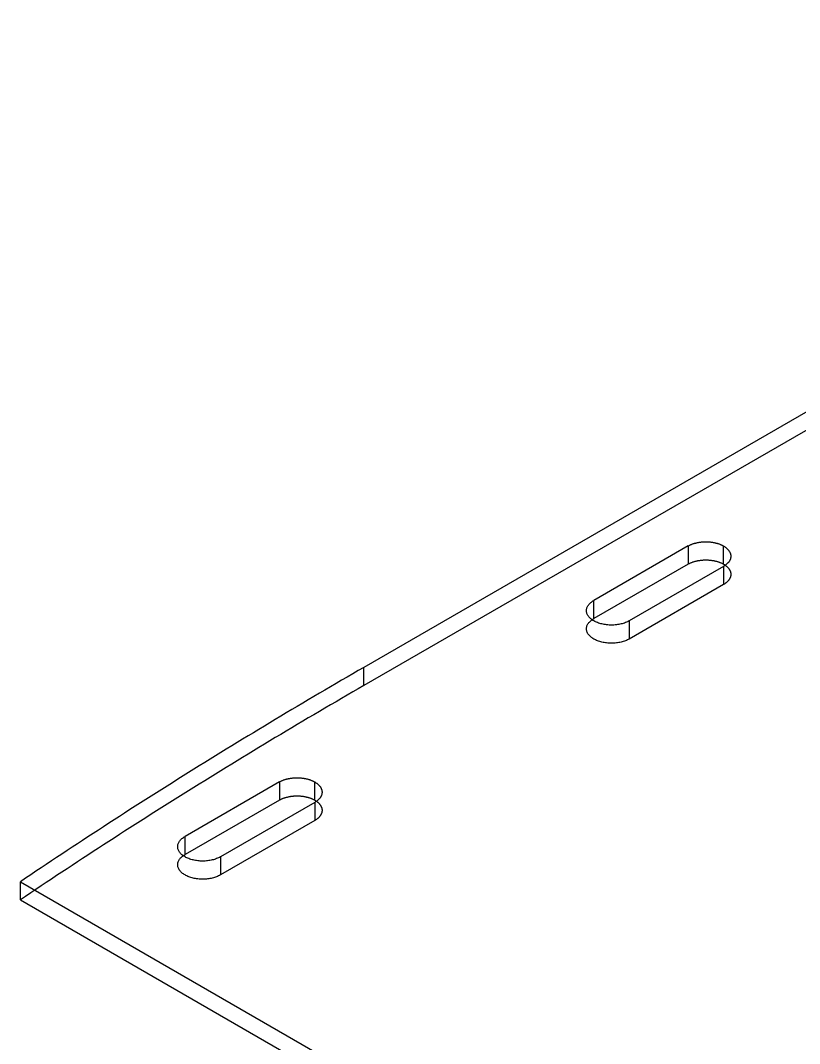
# Model space of a CAD drawing. Header units: inches. Extents: x 4 to 268, y 4 to 172.
# Drawn here: x 72.222 to 75.218, y 26.256 to 30.191 of the extents above; entities that cross this region are included whole.
import ezdxf

# ---------------------------------------------------------------- set-up
doc = ezdxf.new("R2010")
doc.units = ezdxf.units.IN
doc.header["$MEASUREMENT"] = 0

msp = doc.modelspace()

# ---------------------------------------------------------------- linework, layer by layer
at = {"layer": 'OUTLINE'}
for p, q in [((84.6686, 34.1264), (73.5428, 27.7028)), ((84.6686, 34.0566), (73.5428, 27.633)), ((74.8026, 28.1758), (74.8045, 28.1766)), ((74.8045, 28.1766), (74.8065, 28.1774)), ((74.8065, 28.1774), (74.8085, 28.1781)), ((74.8085, 28.1781), (74.8105, 28.1788)), ((74.8105, 28.1788), (74.8126, 28.1794)), ((74.8126, 28.1794), (74.8147, 28.18)), ((74.8147, 28.18), (74.8168, 28.1806)), ((74.8168, 28.1806), (74.819, 28.1812)), ((74.819, 28.1812), (74.8211, 28.1818)), ((74.8211, 28.1818), (74.8233, 28.1823)), ((74.8233, 28.1823), (74.8255, 28.1827)), ((74.8255, 28.1827), (74.8278, 28.1832)), ((74.8278, 28.1832), (74.83, 28.1836)), ((74.83, 28.1836), (74.8323, 28.184)), ((74.8323, 28.184), (74.8346, 28.1843)), ((74.8346, 28.1843), (74.8369, 28.1846)), ((74.8369, 28.1846), (74.8392, 28.1849)), ((74.8392, 28.1849), (74.8415, 28.1852)), ((74.8415, 28.1852), (74.8438, 28.1854)), ((74.8438, 28.1854), (74.8462, 28.1856)), ((74.8462, 28.1856), (74.8485, 28.1857)), ((74.8485, 28.1857), (74.8509, 28.1858)), ((74.8509, 28.1858), (74.8532, 28.1859)), ((74.8532, 28.1859), (74.8556, 28.186)), ((74.8556, 28.186), (74.858, 28.186)), ((74.858, 28.186), (74.8603, 28.186)), ((74.8603, 28.186), (74.8627, 28.1859)), ((74.8627, 28.1859), (74.865, 28.1858)), ((74.865, 28.1858), (74.8674, 28.1857)), ((74.8674, 28.1857), (74.8697, 28.1856)), ((74.8697, 28.1856), (74.8721, 28.1854)), ((74.8721, 28.1854), (74.8744, 28.1852)), ((74.8744, 28.1852), (74.8767, 28.1849)), ((74.8767, 28.1849), (74.879, 28.1846)), ((74.879, 28.1846), (74.8813, 28.1843)), ((74.8813, 28.1843), (74.8836, 28.184)), ((74.8836, 28.184), (74.8859, 28.1836)), ((74.8859, 28.1836), (74.8881, 28.1832)), ((74.8881, 28.1832), (74.8904, 28.1827)), ((74.8904, 28.1827), (74.8926, 28.1823)), ((74.8926, 28.1823), (74.8948, 28.1818)), ((74.8948, 28.1818), (74.8969, 28.1812)), ((74.8969, 28.1812), (74.8991, 28.1806)), ((74.8991, 28.1806), (74.9012, 28.18)), ((74.9012, 28.18), (74.9033, 28.1794)), ((74.9033, 28.1794), (74.9054, 28.1788)), ((74.9054, 28.1788), (74.9074, 28.1781)), ((74.9074, 28.1781), (74.9094, 28.1774)), ((74.9094, 28.1774), (74.9114, 28.1766)), ((74.9114, 28.1766), (74.9133, 28.1758)), ((74.7899, 28.1697), (74.4271, 27.9602)), ((74.7899, 28.1697), (74.7916, 28.1707)), ((74.7899, 28.1697), (74.7899, 28.0999)), ((74.7916, 28.1707), (74.7934, 28.1716)), ((74.7934, 28.1716), (74.7951, 28.1725)), ((74.7951, 28.1725), (74.7969, 28.1734)), ((74.7969, 28.1734), (74.7988, 28.1742)), ((74.7988, 28.1742), (74.8006, 28.175)), ((74.8006, 28.175), (74.8026, 28.1758)), ((74.9133, 28.1758), (74.9153, 28.175)), ((74.9153, 28.175), (74.9171, 28.1742)), ((74.9171, 28.1742), (74.919, 28.1734)), ((74.919, 28.1734), (74.9208, 28.1725)), ((74.9208, 28.1725), (74.9226, 28.1716)), ((74.9226, 28.1716), (74.9243, 28.1707)), ((74.9243, 28.1707), (74.926, 28.1697)), ((74.926, 28.1697), (74.9276, 28.1687)), ((74.926, 28.0999), (74.926, 28.1697)), ((74.9276, 28.1687), (74.9292, 28.1677)), ((74.9292, 28.1677), (74.9308, 28.1667)), ((74.9308, 28.1667), (74.9323, 28.1657)), ((74.9323, 28.1657), (74.9338, 28.1646)), ((74.9338, 28.1646), (74.9352, 28.1635)), ((74.9352, 28.1635), (74.9366, 28.1624)), ((74.9366, 28.1624), (74.9379, 28.1613)), ((74.9379, 28.1613), (74.9392, 28.1602)), ((74.9392, 28.1602), (74.9405, 28.159)), ((74.9405, 28.159), (74.9417, 28.1578)), ((74.9417, 28.1578), (74.9428, 28.1566)), ((74.9428, 28.1566), (74.9439, 28.1554)), ((74.9439, 28.1554), (74.9449, 28.1542)), ((74.9449, 28.1542), (74.9459, 28.1529)), ((74.9459, 28.1529), (74.9468, 28.1517)), ((74.9468, 28.1517), (74.9477, 28.1504)), ((74.9477, 28.1504), (74.9485, 28.1491)), ((74.9485, 28.1491), (74.9493, 28.1479)), ((74.9493, 28.1479), (74.95, 28.1466)), ((74.95, 28.1466), (74.9507, 28.1452)), ((74.9507, 28.1452), (74.9513, 28.1439)), ((74.9513, 28.1439), (74.9518, 28.1426)), ((74.9518, 28.1426), (74.9523, 28.1413)), ((74.9523, 28.1413), (74.9527, 28.1399)), ((74.9527, 28.1399), (74.9531, 28.1386)), ((74.9531, 28.1386), (74.9534, 28.1372)), ((74.9534, 28.1372), (74.9537, 28.1359)), ((74.7899, 28.0999), (74.4271, 27.8904)), ((74.7899, 28.0999), (74.7916, 28.1008)), ((74.7916, 28.1008), (74.7934, 28.1018)), ((74.7934, 28.1018), (74.7951, 28.1027)), ((74.7951, 28.1027), (74.7969, 28.1035)), ((74.7969, 28.1035), (74.7988, 28.1044)), ((74.7988, 28.1044), (74.8006, 28.1052)), ((74.8006, 28.1052), (74.8026, 28.106)), ((74.8026, 28.106), (74.8045, 28.1068)), ((74.8045, 28.1068), (74.8065, 28.1075)), ((74.8065, 28.1075), (74.8085, 28.1083)), ((74.8085, 28.1083), (74.8105, 28.1089)), ((74.8105, 28.1089), (74.8126, 28.1096)), ((74.8126, 28.1096), (74.8147, 28.1102)), ((74.8147, 28.1102), (74.8168, 28.1108)), ((74.8168, 28.1108), (74.819, 28.1114)), ((74.819, 28.1114), (74.8211, 28.1119)), ((74.8211, 28.1119), (74.8233, 28.1124)), ((74.8233, 28.1124), (74.8255, 28.1129)), ((74.8255, 28.1129), (74.8278, 28.1134)), ((74.8278, 28.1134), (74.83, 28.1138)), ((74.83, 28.1138), (74.8323, 28.1141)), ((74.8323, 28.1141), (74.8346, 28.1145)), ((74.8346, 28.1145), (74.8369, 28.1148)), ((74.8369, 28.1148), (74.8392, 28.1151)), ((74.8392, 28.1151), (74.8415, 28.1153)), ((74.8415, 28.1153), (74.8438, 28.1156)), ((74.8438, 28.1156), (74.8462, 28.1157)), ((74.8462, 28.1157), (74.8485, 28.1159)), ((74.8485, 28.1159), (74.8509, 28.116)), ((74.8509, 28.116), (74.8532, 28.1161)), ((74.8532, 28.1161), (74.8556, 28.1161)), ((74.8556, 28.1161), (74.858, 28.1162)), ((74.858, 28.1162), (74.8603, 28.1161)), ((74.8603, 28.1161), (74.8627, 28.1161)), ((74.8627, 28.1161), (74.865, 28.116)), ((74.865, 28.116), (74.8674, 28.1159)), ((74.8674, 28.1159), (74.8697, 28.1157)), ((74.8697, 28.1157), (74.8721, 28.1156)), ((74.8721, 28.1156), (74.8744, 28.1153)), ((74.8744, 28.1153), (74.8767, 28.1151)), ((74.8767, 28.1151), (74.879, 28.1148)), ((74.879, 28.1148), (74.8813, 28.1145)), ((74.8813, 28.1145), (74.8836, 28.1141)), ((74.8836, 28.1141), (74.8859, 28.1138)), ((74.8859, 28.1138), (74.8881, 28.1134)), ((74.8881, 28.1134), (74.8904, 28.1129)), ((74.8904, 28.1129), (74.8926, 28.1124)), ((74.8926, 28.1124), (74.8948, 28.1119)), ((74.8948, 28.1119), (74.8969, 28.1114)), ((74.8969, 28.1114), (74.8991, 28.1108)), ((74.8991, 28.1108), (74.9012, 28.1102)), ((74.9012, 28.1102), (74.9033, 28.1096)), ((74.9033, 28.1096), (74.9054, 28.1089)), ((74.9054, 28.1089), (74.9074, 28.1083)), ((74.9074, 28.1083), (74.9094, 28.1075)), ((74.9094, 28.1075), (74.9114, 28.1068)), ((74.9114, 28.1068), (74.9133, 28.106)), ((74.9133, 28.106), (74.9153, 28.1052)), ((74.9153, 28.1052), (74.9171, 28.1044)), ((74.9171, 28.1044), (74.919, 28.1035)), ((74.919, 28.1035), (74.9208, 28.1027)), ((74.9208, 28.1027), (74.9226, 28.1018)), ((74.9226, 28.1018), (74.9243, 28.1008)), ((74.9243, 28.1008), (74.926, 28.0999)), ((74.926, 28.0999), (74.9276, 28.0989)), ((74.9276, 28.0989), (74.9292, 28.0979)), ((74.9292, 28.0979), (74.9308, 28.0969)), ((74.9366, 28.0985), (74.9352, 28.0973)), ((74.9379, 28.0996), (74.9366, 28.0985)), ((74.9392, 28.1007), (74.9379, 28.0996)), ((74.9405, 28.1019), (74.9392, 28.1007)), ((74.9417, 28.1031), (74.9405, 28.1019)), ((74.9428, 28.1043), (74.9417, 28.1031)), ((74.9439, 28.1055), (74.9428, 28.1043)), ((74.9449, 28.1067), (74.9439, 28.1055)), ((74.9459, 28.1079), (74.9449, 28.1067)), ((74.9468, 28.1092), (74.9459, 28.1079)), ((74.9477, 28.1104), (74.9468, 28.1092)), ((74.9485, 28.1117), (74.9477, 28.1104)), ((74.9493, 28.113), (74.9485, 28.1117)), ((74.95, 28.1143), (74.9493, 28.113)), ((74.9507, 28.1156), (74.95, 28.1143)), ((74.9513, 28.1169), (74.9507, 28.1156)), ((74.9518, 28.1183), (74.9513, 28.1169)), ((74.9523, 28.1196), (74.9518, 28.1183)), ((74.9527, 28.1209), (74.9523, 28.1196)), ((74.9531, 28.1223), (74.9527, 28.1209)), ((74.9534, 28.1236), (74.9531, 28.1223)), ((74.9537, 28.125), (74.9534, 28.1236)), ((74.9537, 28.1359), (74.9539, 28.1345)), ((74.9539, 28.1263), (74.9537, 28.125)), ((74.9539, 28.1345), (74.954, 28.1332)), ((74.954, 28.1277), (74.9539, 28.1263)), ((74.954, 28.1332), (74.9541, 28.1318)), ((74.9541, 28.1291), (74.954, 28.1277)), ((74.9541, 28.1318), (74.9542, 28.1304)), ((74.9542, 28.1304), (74.9541, 28.1291)), ((74.926, 28.0912), (74.5632, 27.8817)), ((74.9276, 28.0921), (74.926, 28.0912)), ((74.926, 28.0912), (74.926, 28.0213)), ((74.9292, 28.0931), (74.9276, 28.0921)), ((74.9308, 28.0942), (74.9292, 28.0931)), ((74.9308, 28.0969), (74.9323, 28.0958)), ((74.9323, 28.0952), (74.9308, 28.0942)), ((74.9338, 28.0963), (74.9323, 28.0952)), ((74.9323, 28.0958), (74.9338, 28.0948)), ((74.9352, 28.0973), (74.9338, 28.0963)), ((74.9338, 28.0948), (74.9352, 28.0937)), ((74.9352, 28.0937), (74.9366, 28.0926)), ((74.9366, 28.0926), (74.9379, 28.0915)), ((74.9379, 28.0915), (74.9392, 28.0903)), ((74.9392, 28.0903), (74.9405, 28.0892)), ((74.9405, 28.0892), (74.9417, 28.088)), ((74.9417, 28.088), (74.9428, 28.0868)), ((74.9428, 28.0868), (74.9439, 28.0856)), ((74.9439, 28.0856), (74.9449, 28.0844)), ((74.9449, 28.0844), (74.9459, 28.0831)), ((74.9459, 28.0831), (74.9468, 28.0819)), ((74.9468, 28.0819), (74.9477, 28.0806)), ((74.9477, 28.0806), (74.9485, 28.0793)), ((74.9485, 28.0793), (74.9493, 28.078)), ((74.9493, 28.078), (74.95, 28.0767)), ((74.95, 28.0767), (74.9507, 28.0754)), ((74.9507, 28.0754), (74.9513, 28.0741)), ((74.9513, 28.0741), (74.9518, 28.0728)), ((74.9518, 28.0728), (74.9523, 28.0714)), ((74.9523, 28.0714), (74.9527, 28.0701)), ((74.9527, 28.0701), (74.9531, 28.0688)), ((74.9531, 28.0688), (74.9534, 28.0674)), ((74.9534, 28.0674), (74.9537, 28.0661)), ((74.9537, 28.0661), (74.9539, 28.0647)), ((74.9539, 28.0647), (74.954, 28.0633)), ((74.954, 28.0633), (74.9541, 28.062)), ((74.9541, 28.0593), (74.954, 28.0579)), ((74.9541, 28.062), (74.9542, 28.0606)), ((74.9542, 28.0606), (74.9541, 28.0593)), ((74.926, 28.0213), (74.5632, 27.8119)), ((74.9276, 28.0223), (74.926, 28.0213)), ((74.9292, 28.0233), (74.9276, 28.0223)), ((74.9308, 28.0243), (74.9292, 28.0233)), ((74.9323, 28.0254), (74.9308, 28.0243)), ((74.9338, 28.0264), (74.9323, 28.0254)), ((74.9352, 28.0275), (74.9338, 28.0264)), ((74.9366, 28.0286), (74.9352, 28.0275)), ((74.9379, 28.0298), (74.9366, 28.0286)), ((74.9392, 28.0309), (74.9379, 28.0298)), ((74.9405, 28.0321), (74.9392, 28.0309)), ((74.9417, 28.0332), (74.9405, 28.0321)), ((74.9428, 28.0344), (74.9417, 28.0332)), ((74.9439, 28.0356), (74.9428, 28.0344)), ((74.9449, 28.0369), (74.9439, 28.0356)), ((74.9459, 28.0381), (74.9449, 28.0369)), ((74.9468, 28.0394), (74.9459, 28.0381)), ((74.9477, 28.0406), (74.9468, 28.0394)), ((74.9485, 28.0419), (74.9477, 28.0406)), ((74.9493, 28.0432), (74.9485, 28.0419)), ((74.95, 28.0445), (74.9493, 28.0432)), ((74.9507, 28.0458), (74.95, 28.0445)), ((74.9513, 28.0471), (74.9507, 28.0458)), ((74.9518, 28.0484), (74.9513, 28.0471)), ((74.9523, 28.0498), (74.9518, 28.0484)), ((74.9527, 28.0511), (74.9523, 28.0498)), ((74.9531, 28.0525), (74.9527, 28.0511)), ((74.9534, 28.0538), (74.9531, 28.0525)), ((74.9537, 28.0552), (74.9534, 28.0538)), ((74.9539, 28.0565), (74.9537, 28.0552)), ((74.954, 28.0579), (74.9539, 28.0565)), ((74.4046, 27.9397), (74.4063, 27.9422)), ((74.4063, 27.9422), (74.4082, 27.9447)), ((74.4082, 27.9447), (74.4103, 27.9472)), ((74.4103, 27.9472), (74.4126, 27.9495)), ((74.4126, 27.9495), (74.4152, 27.9518)), ((74.4152, 27.9518), (74.4179, 27.9541)), ((74.4179, 27.9541), (74.4208, 27.9562)), ((74.4208, 27.9562), (74.4239, 27.9583)), ((74.4239, 27.9583), (74.4271, 27.9602)), ((74.4271, 27.8904), (74.4271, 27.9602)), ((74.399, 27.921), (74.3991, 27.9237)), ((74.3991, 27.9182), (74.399, 27.921)), ((74.3991, 27.9237), (74.3994, 27.9264)), ((74.3994, 27.9155), (74.3991, 27.9182)), ((74.3994, 27.9264), (74.4, 27.9291)), ((74.4, 27.9128), (74.3994, 27.9155)), ((74.4, 27.9291), (74.4008, 27.9318)), ((74.4008, 27.9101), (74.4, 27.9128)), ((74.4008, 27.9318), (74.4018, 27.9345)), ((74.4018, 27.9075), (74.4008, 27.9101)), ((74.4018, 27.9345), (74.4031, 27.9371)), ((74.4031, 27.9048), (74.4018, 27.9075)), ((74.4031, 27.9371), (74.4046, 27.9397)), ((74.4046, 27.9023), (74.4031, 27.9048)), ((74.4063, 27.8997), (74.4046, 27.9023)), ((74.4, 27.8593), (74.4008, 27.862)), ((74.4008, 27.862), (74.4018, 27.8646)), ((74.4018, 27.8646), (74.4031, 27.8673)), ((74.4031, 27.8673), (74.4046, 27.8699)), ((74.4046, 27.8699), (74.4063, 27.8724)), ((74.4082, 27.8972), (74.4063, 27.8997)), ((74.4063, 27.8724), (74.4082, 27.8749)), ((74.4103, 27.8948), (74.4082, 27.8972)), ((74.4082, 27.8749), (74.4103, 27.8773)), ((74.4126, 27.8924), (74.4103, 27.8948)), ((74.4103, 27.8773), (74.4126, 27.8797)), ((74.4152, 27.8901), (74.4126, 27.8924)), ((74.4126, 27.8797), (74.4152, 27.882)), ((74.4179, 27.8879), (74.4152, 27.8901)), ((74.4152, 27.882), (74.4179, 27.8842)), ((74.4208, 27.8857), (74.4179, 27.8879)), ((74.4179, 27.8842), (74.4208, 27.8864)), ((74.4208, 27.8864), (74.4239, 27.8884)), ((74.4239, 27.8837), (74.4208, 27.8857)), ((74.4239, 27.8884), (74.4271, 27.8904)), ((74.4271, 27.8817), (74.4239, 27.8837)), ((74.4306, 27.8798), (74.4271, 27.8817)), ((74.4341, 27.878), (74.4306, 27.8798)), ((74.4379, 27.8764), (74.4341, 27.878)), ((74.4417, 27.8748), (74.4379, 27.8764)), ((74.4457, 27.8733), (74.4417, 27.8748)), ((74.4498, 27.872), (74.4457, 27.8733)), ((74.454, 27.8708), (74.4498, 27.872)), ((74.4583, 27.8697), (74.454, 27.8708)), ((74.4627, 27.8687), (74.4583, 27.8697)), ((74.4672, 27.8678), (74.4627, 27.8687)), ((74.4718, 27.8671), (74.4672, 27.8678)), ((74.4764, 27.8665), (74.4718, 27.8671)), ((74.481, 27.866), (74.4764, 27.8665)), ((74.4857, 27.8657), (74.481, 27.866)), ((74.4904, 27.8655), (74.4857, 27.8657)), ((74.4952, 27.8654), (74.4904, 27.8655)), ((74.4999, 27.8655), (74.4952, 27.8654)), ((74.5046, 27.8657), (74.4999, 27.8655)), ((74.5093, 27.866), (74.5046, 27.8657)), ((74.5139, 27.8665), (74.5093, 27.866)), ((74.5185, 27.8671), (74.5139, 27.8665)), ((74.5231, 27.8678), (74.5185, 27.8671)), ((74.5276, 27.8687), (74.5231, 27.8678)), ((74.532, 27.8697), (74.5276, 27.8687)), ((74.5363, 27.8708), (74.532, 27.8697)), ((74.5405, 27.872), (74.5363, 27.8708)), ((74.5446, 27.8733), (74.5405, 27.872)), ((74.5486, 27.8748), (74.5446, 27.8733)), ((74.5525, 27.8764), (74.5486, 27.8748)), ((74.5562, 27.878), (74.5525, 27.8764)), ((74.5598, 27.8798), (74.5562, 27.878)), ((74.5632, 27.8817), (74.5598, 27.8798)), ((74.5632, 27.8817), (74.5632, 27.8119)), ((74.399, 27.8511), (74.3991, 27.8539)), ((74.3991, 27.8484), (74.399, 27.8511)), ((74.3991, 27.8539), (74.3994, 27.8566)), ((74.3994, 27.8457), (74.3991, 27.8484)), ((74.3994, 27.8566), (74.4, 27.8593)), ((74.4, 27.843), (74.3994, 27.8457)), ((74.4008, 27.8403), (74.4, 27.843)), ((74.4018, 27.8377), (74.4008, 27.8403)), ((74.4031, 27.835), (74.4018, 27.8377)), ((74.4046, 27.8324), (74.4031, 27.835)), ((74.4063, 27.8299), (74.4046, 27.8324)), ((74.4082, 27.8274), (74.4063, 27.8299)), ((74.4103, 27.825), (74.4082, 27.8274)), ((74.4126, 27.8226), (74.4103, 27.825)), ((74.4152, 27.8203), (74.4126, 27.8226)), ((74.4179, 27.8181), (74.4152, 27.8203)), ((74.4208, 27.8159), (74.4179, 27.8181)), ((74.4239, 27.8138), (74.4208, 27.8159)), ((74.4271, 27.8119), (74.4239, 27.8138)), ((74.4306, 27.81), (74.4271, 27.8119)), ((74.4341, 27.8082), (74.4306, 27.81)), ((74.4379, 27.8065), (74.4341, 27.8082)), ((74.4417, 27.805), (74.4379, 27.8065)), ((74.4457, 27.8035), (74.4417, 27.805)), ((74.4498, 27.8022), (74.4457, 27.8035)), ((74.454, 27.8009), (74.4498, 27.8022)), ((74.4583, 27.7998), (74.454, 27.8009)), ((74.4627, 27.7989), (74.4583, 27.7998)), ((74.4672, 27.798), (74.4627, 27.7989)), ((74.4718, 27.7973), (74.4672, 27.798)), ((74.4764, 27.7967), (74.4718, 27.7973)), ((74.481, 27.7962), (74.4764, 27.7967)), ((74.4857, 27.7959), (74.481, 27.7962)), ((74.4904, 27.7957), (74.4857, 27.7959)), ((74.4952, 27.7956), (74.4904, 27.7957)), ((74.4999, 27.7957), (74.4952, 27.7956)), ((74.5046, 27.7959), (74.4999, 27.7957)), ((74.5093, 27.7962), (74.5046, 27.7959)), ((74.5139, 27.7967), (74.5093, 27.7962)), ((74.5185, 27.7973), (74.5139, 27.7967)), ((74.5231, 27.798), (74.5185, 27.7973)), ((74.5276, 27.7989), (74.5231, 27.798)), ((74.532, 27.7998), (74.5276, 27.7989)), ((74.5363, 27.8009), (74.532, 27.7998)), ((74.5405, 27.8022), (74.5363, 27.8009)), ((74.5446, 27.8035), (74.5405, 27.8022)), ((74.5486, 27.805), (74.5446, 27.8035)), ((74.5525, 27.8065), (74.5486, 27.805)), ((74.5562, 27.8082), (74.5525, 27.8065)), ((74.5598, 27.81), (74.5562, 27.8082)), ((74.5632, 27.8119), (74.5598, 27.81)), ((73.4785, 27.6655), (73.4571, 27.653)), ((73.4999, 27.6779), (73.4785, 27.6655)), ((73.5213, 27.6904), (73.4999, 27.6779)), ((73.5428, 27.7028), (73.5213, 27.6904)), ((73.5428, 27.633), (73.5428, 27.7028)), ((73.4143, 27.628), (73.393, 27.6155)), ((73.4357, 27.6405), (73.4143, 27.628)), ((73.4571, 27.653), (73.4357, 27.6405)), ((73.5428, 27.633), (73.5213, 27.6205)), ((73.3504, 27.5905), (73.3292, 27.5779)), ((73.3717, 27.603), (73.3504, 27.5905)), ((73.393, 27.6155), (73.3717, 27.603)), ((73.4785, 27.5957), (73.4571, 27.5832)), ((73.4999, 27.6081), (73.4785, 27.5957)), ((73.5213, 27.6205), (73.4999, 27.6081)), ((73.2868, 27.5528), (73.2656, 27.5402)), ((73.308, 27.5654), (73.2868, 27.5528)), ((73.3292, 27.5779), (73.308, 27.5654)), ((73.4143, 27.5582), (73.393, 27.5457)), ((73.4357, 27.5707), (73.4143, 27.5582)), ((73.4571, 27.5832), (73.4357, 27.5707)), ((73.2234, 27.5149), (73.2023, 27.5023)), ((73.2445, 27.5276), (73.2234, 27.5149)), ((73.2656, 27.5402), (73.2445, 27.5276)), ((73.3292, 27.5081), (73.308, 27.4955)), ((73.3504, 27.5207), (73.3292, 27.5081)), ((73.3717, 27.5332), (73.3504, 27.5207)), ((73.393, 27.5457), (73.3717, 27.5332)), ((73.1602, 27.477), (73.1392, 27.4643)), ((73.1812, 27.4896), (73.1602, 27.477)), ((73.2023, 27.5023), (73.1812, 27.4896)), ((73.2656, 27.4704), (73.2445, 27.4578)), ((73.2868, 27.483), (73.2656, 27.4704)), ((73.308, 27.4955), (73.2868, 27.483)), ((73.0973, 27.4389), (73.0764, 27.4261)), ((73.1182, 27.4516), (73.0973, 27.4389)), ((73.1392, 27.4643), (73.1182, 27.4516)), ((73.2023, 27.4325), (73.1812, 27.4198)), ((73.2234, 27.4451), (73.2023, 27.4325)), ((73.2445, 27.4578), (73.2234, 27.4451)), ((73.0346, 27.4006), (73.0138, 27.3879)), ((73.0555, 27.4134), (73.0346, 27.4006)), ((73.0764, 27.4261), (73.0555, 27.4134)), ((73.1392, 27.3945), (73.1182, 27.3818)), ((73.1602, 27.4072), (73.1392, 27.3945)), ((73.1812, 27.4198), (73.1602, 27.4072)), ((72.9722, 27.3623), (72.9514, 27.3495)), ((72.9929, 27.3751), (72.9722, 27.3623)), ((73.0138, 27.3879), (72.9929, 27.3751)), ((73.0764, 27.3563), (73.0555, 27.3436)), ((73.0973, 27.3691), (73.0764, 27.3563)), ((73.1182, 27.3818), (73.0973, 27.3691)), ((72.8893, 27.3109), (72.8686, 27.298)), ((72.9099, 27.3238), (72.8893, 27.3109)), ((72.9307, 27.3366), (72.9099, 27.3238)), ((72.9514, 27.3495), (72.9307, 27.3366)), ((73.0138, 27.318), (72.9929, 27.3053)), ((73.0346, 27.3308), (73.0138, 27.318)), ((73.0555, 27.3436), (73.0346, 27.3308)), ((72.8274, 27.2723), (72.8068, 27.2593)), ((72.848, 27.2852), (72.8274, 27.2723)), ((72.8686, 27.298), (72.848, 27.2852)), ((72.9514, 27.2796), (72.9307, 27.2668)), ((72.9722, 27.2925), (72.9514, 27.2796)), ((72.9929, 27.3053), (72.9722, 27.2925)), ((73.2384, 27.2711), (73.2405, 27.2717)), ((73.2405, 27.2717), (73.2426, 27.2724)), ((73.2426, 27.2724), (73.2447, 27.273)), ((73.2447, 27.273), (73.2469, 27.2735)), ((73.2469, 27.2735), (73.249, 27.2741)), ((73.249, 27.2741), (73.2512, 27.2746)), ((73.2512, 27.2746), (73.2534, 27.275)), ((73.2534, 27.275), (73.2557, 27.2755)), ((73.2557, 27.2755), (73.2579, 27.2759)), ((73.2579, 27.2759), (73.2602, 27.2763)), ((73.2602, 27.2763), (73.2625, 27.2766)), ((73.2625, 27.2766), (73.2648, 27.2769)), ((73.2648, 27.2769), (73.2671, 27.2772)), ((73.2671, 27.2772), (73.2694, 27.2775)), ((73.2694, 27.2775), (73.2717, 27.2777)), ((73.2717, 27.2777), (73.2741, 27.2779)), ((73.2741, 27.2779), (73.2764, 27.278)), ((73.2764, 27.278), (73.2788, 27.2781)), ((73.2788, 27.2781), (73.2811, 27.2782)), ((73.2811, 27.2782), (73.2835, 27.2783)), ((73.2835, 27.2783), (73.2858, 27.2783)), ((73.2858, 27.2783), (73.2882, 27.2783)), ((73.2882, 27.2783), (73.2906, 27.2782)), ((73.2906, 27.2782), (73.2929, 27.2781)), ((73.2929, 27.2781), (73.2953, 27.278)), ((73.2953, 27.278), (73.2976, 27.2779)), ((73.2976, 27.2779), (73.3, 27.2777)), ((73.3, 27.2777), (73.3023, 27.2775)), ((73.3023, 27.2775), (73.3046, 27.2772)), ((73.3046, 27.2772), (73.3069, 27.2769)), ((73.3069, 27.2769), (73.3092, 27.2766)), ((73.3092, 27.2766), (73.3115, 27.2763)), ((73.3115, 27.2763), (73.3138, 27.2759)), ((73.3138, 27.2759), (73.316, 27.2755)), ((73.316, 27.2755), (73.3182, 27.275)), ((73.3182, 27.275), (73.3205, 27.2746)), ((73.3205, 27.2746), (73.3227, 27.2741)), ((73.3227, 27.2741), (73.3248, 27.2735)), ((73.3248, 27.2735), (73.327, 27.273)), ((73.327, 27.273), (73.3291, 27.2724)), ((73.3291, 27.2724), (73.3312, 27.2717)), ((73.3312, 27.2717), (73.3333, 27.2711)), ((72.7658, 27.2334), (72.7453, 27.2205)), ((72.7863, 27.2464), (72.7658, 27.2334)), ((72.8068, 27.2593), (72.7863, 27.2464)), ((73.2178, 27.262), (72.855, 27.0526)), ((72.8893, 27.2411), (72.8686, 27.2282)), ((72.9099, 27.254), (72.8893, 27.2411)), ((72.9307, 27.2668), (72.9099, 27.254)), ((73.2178, 27.262), (73.2195, 27.263)), ((73.2178, 27.262), (73.2178, 27.1922)), ((73.2195, 27.263), (73.2212, 27.2639)), ((73.2212, 27.2639), (73.223, 27.2648)), ((73.223, 27.2648), (73.2248, 27.2657)), ((73.2248, 27.2657), (73.2267, 27.2665)), ((73.2267, 27.2665), (73.2285, 27.2674)), ((73.2285, 27.2674), (73.2304, 27.2682)), ((73.2304, 27.2682), (73.2324, 27.2689)), ((73.2324, 27.2689), (73.2344, 27.2697)), ((73.2344, 27.2697), (73.2364, 27.2704)), ((73.2364, 27.2704), (73.2384, 27.2711)), ((73.3333, 27.2711), (73.3353, 27.2704)), ((73.3353, 27.2704), (73.3373, 27.2697)), ((73.3373, 27.2697), (73.3393, 27.2689)), ((73.3393, 27.2689), (73.3412, 27.2682)), ((73.3412, 27.2682), (73.3431, 27.2674)), ((73.3431, 27.2674), (73.345, 27.2665)), ((73.345, 27.2665), (73.3469, 27.2657)), ((73.3469, 27.2657), (73.3487, 27.2648)), ((73.3487, 27.2648), (73.3504, 27.2639)), ((73.3504, 27.2639), (73.3522, 27.263)), ((73.3522, 27.263), (73.3539, 27.262)), ((73.3539, 27.1922), (73.3539, 27.262)), ((73.3539, 27.262), (73.3555, 27.261)), ((73.3555, 27.261), (73.3571, 27.26)), ((73.3571, 27.26), (73.3587, 27.259)), ((73.3587, 27.259), (73.3602, 27.258)), ((73.3602, 27.258), (73.3617, 27.2569)), ((73.3617, 27.2569), (73.3631, 27.2558)), ((73.3631, 27.2558), (73.3645, 27.2547)), ((73.3645, 27.2547), (73.3658, 27.2536)), ((73.3658, 27.2536), (73.3671, 27.2525)), ((73.3671, 27.2525), (73.3684, 27.2513)), ((73.3684, 27.2513), (73.3695, 27.2501)), ((73.3695, 27.2501), (73.3707, 27.2489)), ((73.3707, 27.2489), (73.3718, 27.2477)), ((73.3718, 27.2477), (73.3728, 27.2465)), ((73.3728, 27.2465), (73.3738, 27.2453)), ((73.3738, 27.2453), (73.3747, 27.244)), ((73.3747, 27.244), (73.3756, 27.2427)), ((73.3756, 27.2427), (73.3764, 27.2415)), ((73.3764, 27.2415), (73.3772, 27.2402)), ((73.3772, 27.2402), (73.3779, 27.2389)), ((73.3779, 27.2389), (73.3786, 27.2376)), ((73.3786, 27.2376), (73.3792, 27.2362)), ((73.3792, 27.2362), (73.3797, 27.2349)), ((73.3797, 27.2349), (73.3802, 27.2336)), ((73.3802, 27.2336), (73.3806, 27.2322)), ((73.3806, 27.2322), (73.381, 27.2309)), ((72.7044, 27.1945), (72.684, 27.1815)), ((72.7248, 27.2075), (72.7044, 27.1945)), ((72.7453, 27.2205), (72.7248, 27.2075)), ((72.8274, 27.2024), (72.8068, 27.1895)), ((72.848, 27.2153), (72.8274, 27.2024)), ((72.8686, 27.2282), (72.848, 27.2153)), ((73.2178, 27.1922), (73.2195, 27.1932)), ((73.2195, 27.1932), (73.2212, 27.1941)), ((73.2212, 27.1941), (73.223, 27.195)), ((73.223, 27.195), (73.2248, 27.1959)), ((73.2248, 27.1959), (73.2267, 27.1967)), ((73.2267, 27.1967), (73.2285, 27.1975)), ((73.2285, 27.1975), (73.2304, 27.1983)), ((73.2304, 27.1983), (73.2324, 27.1991)), ((73.2324, 27.1991), (73.2344, 27.1999)), ((73.2344, 27.1999), (73.2364, 27.2006)), ((73.2364, 27.2006), (73.2384, 27.2013)), ((73.2384, 27.2013), (73.2405, 27.2019)), ((73.2405, 27.2019), (73.2426, 27.2025)), ((73.2426, 27.2025), (73.2447, 27.2031)), ((73.2447, 27.2031), (73.2469, 27.2037)), ((73.2469, 27.2037), (73.249, 27.2042)), ((73.249, 27.2042), (73.2512, 27.2047)), ((73.2512, 27.2047), (73.2534, 27.2052)), ((73.2534, 27.2052), (73.2557, 27.2057)), ((73.2557, 27.2057), (73.2579, 27.2061)), ((73.2579, 27.2061), (73.2602, 27.2065)), ((73.2602, 27.2065), (73.2625, 27.2068)), ((73.2625, 27.2068), (73.2648, 27.2071)), ((73.2648, 27.2071), (73.2671, 27.2074)), ((73.2671, 27.2074), (73.2694, 27.2077)), ((73.2694, 27.2077), (73.2717, 27.2079)), ((73.2717, 27.2079), (73.2741, 27.2081)), ((73.2741, 27.2081), (73.2764, 27.2082)), ((73.2764, 27.2082), (73.2788, 27.2083)), ((73.2788, 27.2083), (73.2811, 27.2084)), ((73.2811, 27.2084), (73.2835, 27.2085)), ((73.2835, 27.2085), (73.2858, 27.2085)), ((73.2858, 27.2085), (73.2882, 27.2085)), ((73.2882, 27.2085), (73.2906, 27.2084)), ((73.2906, 27.2084), (73.2929, 27.2083)), ((73.2929, 27.2083), (73.2953, 27.2082)), ((73.2953, 27.2082), (73.2976, 27.2081)), ((73.2976, 27.2081), (73.3, 27.2079)), ((73.3, 27.2079), (73.3023, 27.2077)), ((73.3023, 27.2077), (73.3046, 27.2074)), ((73.3046, 27.2074), (73.3069, 27.2071)), ((73.3069, 27.2071), (73.3092, 27.2068)), ((73.3092, 27.2068), (73.3115, 27.2065)), ((73.3115, 27.2065), (73.3138, 27.2061)), ((73.3138, 27.2061), (73.316, 27.2057)), ((73.316, 27.2057), (73.3182, 27.2052)), ((73.3182, 27.2052), (73.3205, 27.2047)), ((73.3205, 27.2047), (73.3227, 27.2042)), ((73.3227, 27.2042), (73.3248, 27.2037)), ((73.3248, 27.2037), (73.327, 27.2031)), ((73.327, 27.2031), (73.3291, 27.2025)), ((73.3291, 27.2025), (73.3312, 27.2019)), ((73.3312, 27.2019), (73.3333, 27.2013)), ((73.3333, 27.2013), (73.3353, 27.2006)), ((73.3353, 27.2006), (73.3373, 27.1999)), ((73.3373, 27.1999), (73.3393, 27.1991)), ((73.3393, 27.1991), (73.3412, 27.1983)), ((73.3412, 27.1983), (73.3431, 27.1975)), ((73.3431, 27.1975), (73.345, 27.1967)), ((73.345, 27.1967), (73.3469, 27.1959)), ((73.3469, 27.1959), (73.3487, 27.195)), ((73.3487, 27.195), (73.3504, 27.1941)), ((73.3504, 27.1941), (73.3522, 27.1932)), ((73.3522, 27.1932), (73.3539, 27.1922)), ((73.3671, 27.193), (73.3658, 27.1919)), ((73.3684, 27.1942), (73.3671, 27.193)), ((73.3695, 27.1954), (73.3684, 27.1942)), ((73.3707, 27.1966), (73.3695, 27.1954)), ((73.3718, 27.1978), (73.3707, 27.1966)), ((73.3728, 27.199), (73.3718, 27.1978)), ((73.3738, 27.2002), (73.3728, 27.199)), ((73.3747, 27.2015), (73.3738, 27.2002)), ((73.3756, 27.2028), (73.3747, 27.2015)), ((73.3764, 27.204), (73.3756, 27.2028)), ((73.3772, 27.2053), (73.3764, 27.204)), ((73.3779, 27.2066), (73.3772, 27.2053)), ((73.3786, 27.2079), (73.3779, 27.2066)), ((73.3792, 27.2093), (73.3786, 27.2079)), ((73.3797, 27.2106), (73.3792, 27.2093)), ((73.3802, 27.2119), (73.3797, 27.2106)), ((73.3806, 27.2133), (73.3802, 27.2119)), ((73.381, 27.2146), (73.3806, 27.2133)), ((73.381, 27.2309), (73.3813, 27.2295)), ((73.3813, 27.2159), (73.381, 27.2146)), ((73.3813, 27.2295), (73.3816, 27.2282)), ((73.3816, 27.2173), (73.3813, 27.2159)), ((73.3816, 27.2282), (73.3818, 27.2268)), ((73.3818, 27.2187), (73.3816, 27.2173)), ((73.3818, 27.2268), (73.3819, 27.2255)), ((73.3819, 27.22), (73.3818, 27.2187)), ((73.3819, 27.2255), (73.382, 27.2241)), ((73.382, 27.2214), (73.3819, 27.22)), ((73.382, 27.2241), (73.382, 27.2227)), ((73.382, 27.2227), (73.382, 27.2214)), ((72.6432, 27.1555), (72.6229, 27.1424)), ((72.6636, 27.1685), (72.6432, 27.1555)), ((72.684, 27.1815), (72.6636, 27.1685)), ((72.7658, 27.1636), (72.7453, 27.1507)), ((72.7863, 27.1766), (72.7658, 27.1636)), ((72.8068, 27.1895), (72.7863, 27.1766)), ((73.2178, 27.1922), (72.855, 26.9827)), ((73.3539, 27.1835), (72.9911, 26.974)), ((73.3539, 27.1922), (73.3555, 27.1912)), ((73.3555, 27.1844), (73.3539, 27.1835)), ((73.3539, 27.1835), (73.3539, 27.1136)), ((73.3555, 27.1912), (73.3571, 27.1902)), ((73.3571, 27.1854), (73.3555, 27.1844)), ((73.3571, 27.1902), (73.3587, 27.1892)), ((73.3587, 27.1865), (73.3571, 27.1854)), ((73.3587, 27.1892), (73.3602, 27.1882)), ((73.3602, 27.1875), (73.3587, 27.1865)), ((73.3617, 27.1886), (73.3602, 27.1875)), ((73.3602, 27.1882), (73.3617, 27.1871)), ((73.3631, 27.1897), (73.3617, 27.1886)), ((73.3617, 27.1871), (73.3631, 27.186)), ((73.3645, 27.1908), (73.3631, 27.1897)), ((73.3631, 27.186), (73.3645, 27.1849)), ((73.3658, 27.1919), (73.3645, 27.1908)), ((73.3645, 27.1849), (73.3658, 27.1838)), ((73.3658, 27.1838), (73.3671, 27.1826)), ((73.3671, 27.1826), (73.3684, 27.1815)), ((73.3684, 27.1815), (73.3695, 27.1803)), ((73.3695, 27.1803), (73.3707, 27.1791)), ((73.3707, 27.1791), (73.3718, 27.1779)), ((73.3718, 27.1779), (73.3728, 27.1767)), ((73.3728, 27.1767), (73.3738, 27.1754)), ((73.3738, 27.1754), (73.3747, 27.1742)), ((73.3747, 27.1742), (73.3756, 27.1729)), ((73.3756, 27.1729), (73.3764, 27.1716)), ((73.3764, 27.1716), (73.3772, 27.1703)), ((73.3772, 27.1703), (73.3779, 27.169)), ((73.3779, 27.169), (73.3786, 27.1677)), ((73.3786, 27.1677), (73.3792, 27.1664)), ((73.3792, 27.1664), (73.3797, 27.1651)), ((73.3797, 27.1651), (73.3802, 27.1638)), ((73.3802, 27.1638), (73.3806, 27.1624)), ((73.3806, 27.1624), (73.381, 27.1611)), ((73.381, 27.1611), (73.3813, 27.1597)), ((73.3813, 27.1597), (73.3816, 27.1584)), ((73.3816, 27.1584), (73.3818, 27.157)), ((73.3818, 27.157), (73.3819, 27.1556)), ((73.3819, 27.1556), (73.382, 27.1543)), ((73.382, 27.1543), (73.382, 27.1529)), ((72.5823, 27.1163), (72.5621, 27.1032)), ((72.6026, 27.1293), (72.5823, 27.1163)), ((72.6229, 27.1424), (72.6026, 27.1293)), ((72.7044, 27.1247), (72.684, 27.1117)), ((72.7248, 27.1377), (72.7044, 27.1247)), ((72.7453, 27.1507), (72.7248, 27.1377)), ((73.3555, 27.1146), (73.3539, 27.1136)), ((73.3571, 27.1156), (73.3555, 27.1146)), ((73.3587, 27.1166), (73.3571, 27.1156)), ((73.3602, 27.1177), (73.3587, 27.1166)), ((73.3617, 27.1188), (73.3602, 27.1177)), ((73.3631, 27.1198), (73.3617, 27.1188)), ((73.3645, 27.1209), (73.3631, 27.1198)), ((73.3658, 27.1221), (73.3645, 27.1209)), ((73.3671, 27.1232), (73.3658, 27.1221)), ((73.3684, 27.1244), (73.3671, 27.1232)), ((73.3695, 27.1255), (73.3684, 27.1244)), ((73.3707, 27.1267), (73.3695, 27.1255)), ((73.3718, 27.128), (73.3707, 27.1267)), ((73.3728, 27.1292), (73.3718, 27.128)), ((73.3738, 27.1304), (73.3728, 27.1292)), ((73.3747, 27.1317), (73.3738, 27.1304)), ((73.3756, 27.1329), (73.3747, 27.1317)), ((73.3764, 27.1342), (73.3756, 27.1329)), ((73.3772, 27.1355), (73.3764, 27.1342)), ((73.3779, 27.1368), (73.3772, 27.1355)), ((73.3786, 27.1381), (73.3779, 27.1368)), ((73.3792, 27.1394), (73.3786, 27.1381)), ((73.3797, 27.1408), (73.3792, 27.1394)), ((73.3802, 27.1421), (73.3797, 27.1408)), ((73.3806, 27.1434), (73.3802, 27.1421)), ((73.381, 27.1448), (73.3806, 27.1434)), ((73.3813, 27.1461), (73.381, 27.1448)), ((73.3816, 27.1475), (73.3813, 27.1461)), ((73.3818, 27.1488), (73.3816, 27.1475)), ((73.3819, 27.1502), (73.3818, 27.1488)), ((73.382, 27.1516), (73.3819, 27.1502)), ((73.382, 27.1529), (73.382, 27.1516)), ((72.5217, 27.077), (72.5015, 27.0638)), ((72.5419, 27.0901), (72.5217, 27.077)), ((72.5621, 27.1032), (72.5419, 27.0901)), ((72.6432, 27.0856), (72.6229, 27.0726)), ((72.6636, 27.0987), (72.6432, 27.0856)), ((72.684, 27.1117), (72.6636, 27.0987)), ((73.3539, 27.1136), (72.9911, 26.9042)), ((72.4613, 27.0375), (72.4412, 27.0243)), ((72.4814, 27.0507), (72.4613, 27.0375)), ((72.5015, 27.0638), (72.4814, 27.0507)), ((72.5823, 27.0464), (72.5621, 27.0334)), ((72.6026, 27.0595), (72.5823, 27.0464)), ((72.6229, 27.0726), (72.6026, 27.0595)), ((72.8342, 27.0345), (72.8361, 27.037)), ((72.8361, 27.037), (72.8382, 27.0395)), ((72.8382, 27.0395), (72.8405, 27.0418)), ((72.8405, 27.0418), (72.8431, 27.0441)), ((72.8431, 27.0441), (72.8458, 27.0464)), ((72.8458, 27.0464), (72.8487, 27.0485)), ((72.8487, 27.0485), (72.8518, 27.0506)), ((72.8518, 27.0506), (72.855, 27.0526)), ((72.855, 26.9827), (72.855, 27.0526)), ((72.4012, 26.9979), (72.3812, 26.9847)), ((72.4212, 27.0111), (72.4012, 26.9979)), ((72.4412, 27.0243), (72.4212, 27.0111)), ((72.5217, 27.0071), (72.5015, 26.994)), ((72.5419, 27.0202), (72.5217, 27.0071)), ((72.5621, 27.0334), (72.5419, 27.0202)), ((72.8268, 27.0133), (72.827, 27.016)), ((72.827, 27.0106), (72.8268, 27.0133)), ((72.827, 27.016), (72.8273, 27.0187)), ((72.8273, 27.0078), (72.827, 27.0106)), ((72.8273, 27.0187), (72.8279, 27.0214)), ((72.8279, 27.0051), (72.8273, 27.0078)), ((72.8279, 27.0214), (72.8287, 27.0241)), ((72.8287, 27.0024), (72.8279, 27.0051)), ((72.8287, 27.0241), (72.8297, 27.0268)), ((72.8297, 26.9998), (72.8287, 27.0024)), ((72.8297, 27.0268), (72.831, 27.0294)), ((72.831, 26.9972), (72.8297, 26.9998)), ((72.831, 27.0294), (72.8325, 27.032)), ((72.8325, 26.9946), (72.831, 26.9972)), ((72.8325, 27.032), (72.8342, 27.0345)), ((72.3413, 26.9582), (72.3213, 26.945)), ((72.3612, 26.9715), (72.3413, 26.9582)), ((72.3812, 26.9847), (72.3612, 26.9715)), ((72.4613, 26.9677), (72.4412, 26.9545)), ((72.4814, 26.9808), (72.4613, 26.9677)), ((72.5015, 26.994), (72.4814, 26.9808)), ((72.8287, 26.9543), (72.8297, 26.957)), ((72.8297, 26.957), (72.831, 26.9596)), ((72.831, 26.9596), (72.8325, 26.9622)), ((72.8342, 26.992), (72.8325, 26.9946)), ((72.8325, 26.9622), (72.8342, 26.9647)), ((72.8361, 26.9895), (72.8342, 26.992)), ((72.8342, 26.9647), (72.8361, 26.9672)), ((72.8382, 26.9871), (72.8361, 26.9895)), ((72.8361, 26.9672), (72.8382, 26.9696)), ((72.8405, 26.9847), (72.8382, 26.9871)), ((72.8382, 26.9696), (72.8405, 26.972)), ((72.8431, 26.9824), (72.8405, 26.9847)), ((72.8405, 26.972), (72.8431, 26.9743)), ((72.8458, 26.9802), (72.8431, 26.9824)), ((72.8431, 26.9743), (72.8458, 26.9765)), ((72.8487, 26.978), (72.8458, 26.9802)), ((72.8458, 26.9765), (72.8487, 26.9787)), ((72.8487, 26.9787), (72.8518, 26.9808)), ((72.8518, 26.976), (72.8487, 26.978)), ((72.8518, 26.9808), (72.855, 26.9827)), ((72.855, 26.974), (72.8518, 26.976)), ((72.8584, 26.9721), (72.855, 26.974)), ((72.862, 26.9703), (72.8584, 26.9721)), ((72.8657, 26.9687), (72.862, 26.9703)), ((72.8696, 26.9671), (72.8657, 26.9687)), ((72.8736, 26.9656), (72.8696, 26.9671)), ((72.8777, 26.9643), (72.8736, 26.9656)), ((72.8819, 26.9631), (72.8777, 26.9643)), ((72.8862, 26.962), (72.8819, 26.9631)), ((72.8906, 26.961), (72.8862, 26.962)), ((72.8951, 26.9601), (72.8906, 26.961)), ((72.8997, 26.9594), (72.8951, 26.9601)), ((72.9043, 26.9588), (72.8997, 26.9594)), ((72.9089, 26.9583), (72.9043, 26.9588)), ((72.9136, 26.958), (72.9089, 26.9583)), ((72.9183, 26.9578), (72.9136, 26.958)), ((72.923, 26.9577), (72.9183, 26.9578)), ((72.9278, 26.9578), (72.923, 26.9577)), ((72.9325, 26.958), (72.9278, 26.9578)), ((72.9372, 26.9583), (72.9325, 26.958)), ((72.9418, 26.9588), (72.9372, 26.9583)), ((72.9464, 26.9594), (72.9418, 26.9588)), ((72.951, 26.9601), (72.9464, 26.9594)), ((72.9555, 26.961), (72.951, 26.9601)), ((72.9599, 26.962), (72.9555, 26.961)), ((72.9642, 26.9631), (72.9599, 26.962)), ((72.9684, 26.9643), (72.9642, 26.9631)), ((72.9725, 26.9656), (72.9684, 26.9643)), ((72.9765, 26.9671), (72.9725, 26.9656)), ((72.9803, 26.9687), (72.9765, 26.9671)), ((72.9841, 26.9703), (72.9803, 26.9687)), ((72.9876, 26.9721), (72.9841, 26.9703)), ((72.9911, 26.974), (72.9876, 26.9721)), ((72.9911, 26.974), (72.9911, 26.9042)), ((72.2816, 26.9184), (72.2618, 26.9051)), ((72.3015, 26.9317), (72.2816, 26.9184)), ((72.3213, 26.945), (72.3015, 26.9317)), ((72.4012, 26.9281), (72.3812, 26.9149)), ((72.4212, 26.9413), (72.4012, 26.9281)), ((72.4412, 26.9545), (72.4212, 26.9413)), ((72.8268, 26.9435), (72.827, 26.9462)), ((72.827, 26.9407), (72.8268, 26.9435)), ((72.827, 26.9462), (72.8273, 26.9489)), ((72.8273, 26.938), (72.827, 26.9407)), ((72.8273, 26.9489), (72.8279, 26.9516)), ((72.8279, 26.9353), (72.8273, 26.938)), ((72.8279, 26.9516), (72.8287, 26.9543)), ((72.8287, 26.9326), (72.8279, 26.9353)), ((72.8297, 26.93), (72.8287, 26.9326)), ((72.831, 26.9273), (72.8297, 26.93)), ((72.8325, 26.9247), (72.831, 26.9273)), ((72.8342, 26.9222), (72.8325, 26.9247)), ((72.8361, 26.9197), (72.8342, 26.9222)), ((72.8382, 26.9173), (72.8361, 26.9197)), ((72.8405, 26.9149), (72.8382, 26.9173)), ((72.242, 26.8918), (72.2222, 26.8785)), ((72.2222, 26.8785), (88.0561, 17.7365)), ((72.2222, 26.8086), (72.2222, 26.8785)), ((72.2618, 26.9051), (72.242, 26.8918)), ((72.3413, 26.8884), (72.3213, 26.8752)), ((72.3612, 26.9017), (72.3413, 26.8884)), ((72.3812, 26.9149), (72.3612, 26.9017)), ((72.8431, 26.9126), (72.8405, 26.9149)), ((72.8458, 26.9104), (72.8431, 26.9126)), ((72.8487, 26.9082), (72.8458, 26.9104)), ((72.8518, 26.9062), (72.8487, 26.9082)), ((72.855, 26.9042), (72.8518, 26.9062)), ((72.8584, 26.9023), (72.855, 26.9042)), ((72.862, 26.9005), (72.8584, 26.9023)), ((72.8657, 26.8988), (72.862, 26.9005)), ((72.8696, 26.8973), (72.8657, 26.8988)), ((72.8736, 26.8958), (72.8696, 26.8973)), ((72.8777, 26.8945), (72.8736, 26.8958)), ((72.8819, 26.8932), (72.8777, 26.8945)), ((72.8862, 26.8921), (72.8819, 26.8932)), ((72.8906, 26.8912), (72.8862, 26.8921)), ((72.8951, 26.8903), (72.8906, 26.8912)), ((72.8997, 26.8896), (72.8951, 26.8903)), ((72.9043, 26.889), (72.8997, 26.8896)), ((72.9089, 26.8885), (72.9043, 26.889)), ((72.9136, 26.8882), (72.9089, 26.8885)), ((72.9183, 26.888), (72.9136, 26.8882)), ((72.923, 26.8879), (72.9183, 26.888)), ((72.9278, 26.888), (72.923, 26.8879)), ((72.9325, 26.8882), (72.9278, 26.888)), ((72.9372, 26.8885), (72.9325, 26.8882)), ((72.9418, 26.889), (72.9372, 26.8885)), ((72.9464, 26.8896), (72.9418, 26.889)), ((72.951, 26.8903), (72.9464, 26.8896)), ((72.9555, 26.8912), (72.951, 26.8903)), ((72.9599, 26.8921), (72.9555, 26.8912)), ((72.9642, 26.8932), (72.9599, 26.8921)), ((72.9684, 26.8945), (72.9642, 26.8932)), ((72.9725, 26.8958), (72.9684, 26.8945)), ((72.9765, 26.8973), (72.9725, 26.8958)), ((72.9803, 26.8988), (72.9765, 26.8973)), ((72.9841, 26.9005), (72.9803, 26.8988)), ((72.9876, 26.9023), (72.9841, 26.9005)), ((72.9911, 26.9042), (72.9876, 26.9023)), ((72.2816, 26.8486), (72.2618, 26.8353)), ((72.3015, 26.8619), (72.2816, 26.8486)), ((72.3213, 26.8752), (72.3015, 26.8619)), ((72.242, 26.822), (72.2222, 26.8086)), ((72.2222, 26.8086), (88.0561, 17.6667)), ((72.2618, 26.8353), (72.242, 26.822))]:
    msp.add_line(p, q, dxfattribs=at)

doc.saveas('drawing.dxf')
